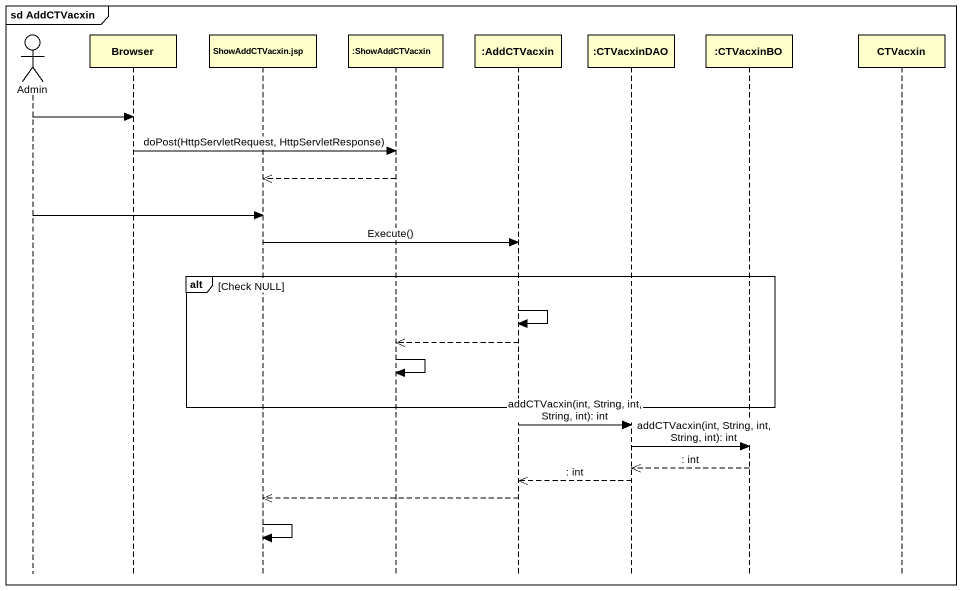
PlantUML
@startuml
mainframe sd AddCTVacxin
hide footbox
actor Admin
participant Browser
participant "ShowAddCTVacxin.jsp" as ShowAddCTVacxin_jsp
participant ":ShowAddCTVacxin" as ShowAddCTVacxin
participant ":AddCTVacxin" as AddCTVacxin
participant ":CTVacxinDAO" as CTVacxinDAO
participant ":CTVacxinBO" as CTVacxinBO
participant CTVacxin

Admin -> Browser
Browser -> ShowAddCTVacxin : doPost(HttpServletRequest, HttpServletResponse)
ShowAddCTVacxin -->> ShowAddCTVacxin_jsp
Admin -> ShowAddCTVacxin_jsp
ShowAddCTVacxin_jsp -> AddCTVacxin : Execute()
alt Check NULL
  AddCTVacxin -> AddCTVacxin
  AddCTVacxin -->> ShowAddCTVacxin
  ShowAddCTVacxin -> ShowAddCTVacxin
end
AddCTVacxin -> CTVacxinDAO : addCTVacxin(int, String, int, String, int): int
CTVacxinDAO -> CTVacxinBO : addCTVacxin(int, String, int, String, int): int
CTVacxinBO -->> CTVacxinDAO : : int
CTVacxinDAO -->> AddCTVacxin : : int
AddCTVacxin -->> ShowAddCTVacxin_jsp
ShowAddCTVacxin_jsp -> ShowAddCTVacxin_jsp
@enduml
